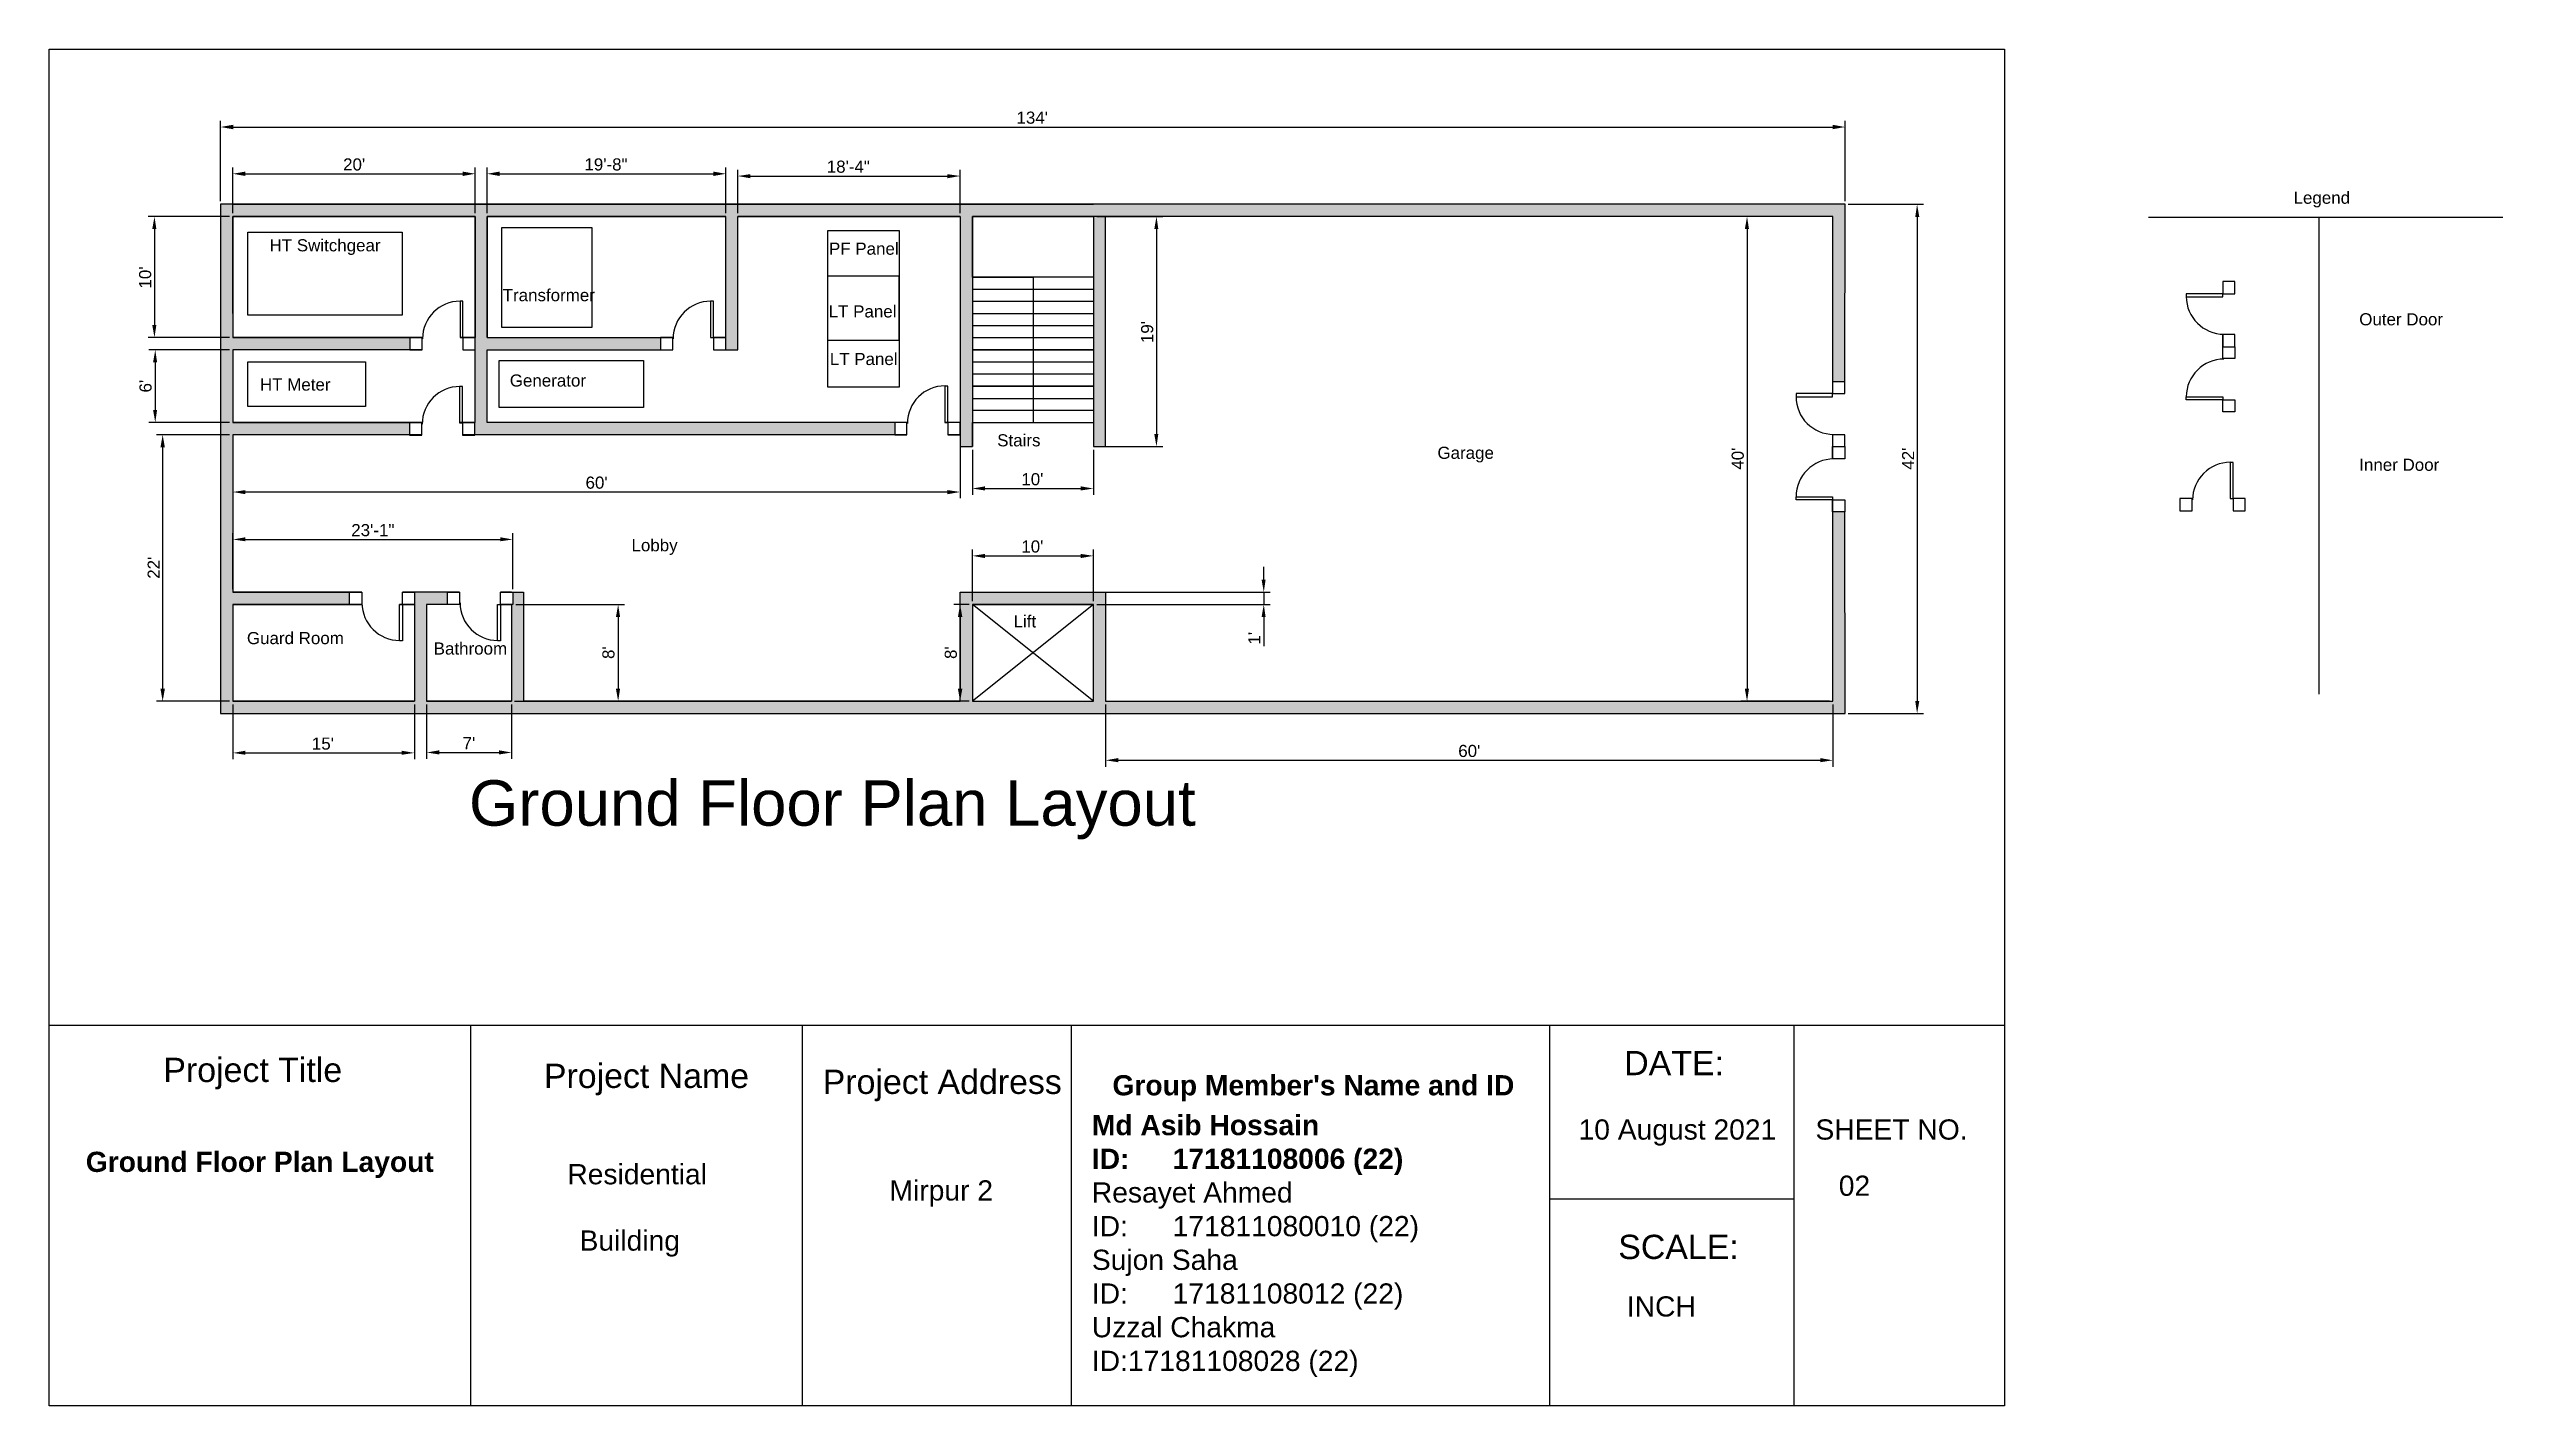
# Model space of a CAD drawing. Header units: inches. Extents: x 83 to 2512, y 240 to 1583.
import ezdxf

# ---------------------------------------------------------------- set-up
doc = ezdxf.new("R2010")
doc.units = ezdxf.units.IN
doc.header["$MEASUREMENT"] = 0
for name, color, linetype in [('PDF_0', 7, 'Continuous'), ('PDF_blocks', 1, 'Continuous'), ('PDF_Doors', 2, 'Continuous'), ('PDF_hatces', 3, 'Continuous'), ('PDF_Text', 7, 'Continuous')]:
    doc.layers.add(name, color=color, linetype=linetype)
doc.layers.add('PDF_diemnsion', color=220, linetype='Continuous', true_color=0xff00bf)
doc.styles.add('PDF Arial', font='arial.ttf')
doc.styles.add('PDF Arial Bold', font='arialbd.ttf')

msp = doc.modelspace()

# ---------------------------------------------------------------- hatches: boundary and pattern name
at = {"layer": 'PDF_hatces', "transparency": 33554559}
h = msp.add_hatch(color=256, dxfattribs=at)
h.paths.add_polyline_path([(984.4, 1045.1), (984.4, 937.1), (552.2, 937.1), (552.2, 1045.1), (541.5, 1045.1), (541.5, 1033), (540.4, 1033), (540.4, 937.1), (456.3, 937.1), (456.3, 1033), (476.9, 1033), (476.9, 1045.1), (444.2, 1045.1), (444.2, 937.1), (264.5, 937.1), (264.5, 1033), (379.9, 1033), (379.9, 1045.1), (264.5, 1045.1), (264.5, 1200.9), (439.4, 1200.9), (439.4, 1213.1), (264.5, 1213.1), (264.5, 1285.1), (439.8, 1285.1), (439.8, 1297.2), (264.5, 1297.2), (264.5, 1417), (504.4, 1417), (504.4, 1212.7), (504.1, 1212.7), (504.1, 1200.9), (919.7, 1200.9), (919.7, 1213.1), (516.2, 1213.1), (516.2, 1285.1), (687.8, 1285.1), (687.8, 1297.2), (516.2, 1297.2), (516.2, 1417), (752.5, 1417), (752.5, 1285.1), (764.2, 1285.1), (764.2, 1417), (984.4, 1417), (984.4, 1189.2), (996.5, 1189.2), (996.5, 1417), (1116.3, 1417), (1116.3, 1189.2), (1128.4, 1189.2), (1128.4, 1417), (1848.3, 1417), (1848.3, 1253.5), (1860.1, 1253.5), (1860.4, 1417), (1860.4, 1429.1), (252.3, 1429.1), (252.3, 925), (1860.4, 925), (1860.4, 937.1), (1860.1, 1124.5), (1848.3, 1124.5), (1848.3, 937.1), (1128.4, 937.1), (1128.4, 1045.1)])
h.paths.add_polyline_path([(996.5, 937.1), (996.5, 1033), (1116.3, 1033), (1116.3, 937.1)], flags=0)

# ---------------------------------------------------------------- linework, layer by layer
at = {"layer": 'PDF_0', "lineweight": 25}
for points in [[(82.6, 1582.8), (2018.1, 1582.8), (2018.1, 239.6), (82.6, 239.6)], [(752.5, 1417), (516.2, 1417)], [(516.2, 1297.2), (516.2, 1417)], [(984.4, 1417), (764.2, 1417)], [(452.2, 1297.2), (264.5, 1297.2), (272.2, 1297.2)], [(1116.3, 1285.1), (996.5, 1285.1)], [(1116.3, 1249.1), (996.5, 1249.1), (1116.3, 1249.1), (996.5, 1249.1)], [(444.2, 1033), (429.5, 1033)], [(1116.3, 937.1), (1116.3, 1033), (996.5, 1033), (996.5, 937.1)], [(540.4, 937.1), (456.3, 937.1)]]:
    msp.add_lwpolyline(points, close=True, dxfattribs=at)
for points in [[(1860.1, 1253.5), (1860.4, 1429.1), (252.3, 1429.1), (252.3, 925), (1860.4, 925), (1860.1, 1124.5)], [(264.5, 1429.1), (996.5, 1429.1), (1116.3, 1429.1)], [(264.5, 1321.1), (264.5, 1417), (504.4, 1417), (264.5, 1417), (264.5, 1297.2)], [(480.2, 1417), (408.2, 1417)], [(504.4, 1213.1), (489, 1213.1), (504.4, 1213.1), (504.4, 1417), (504.4, 1297.2), (489.4, 1297.2), (504.4, 1297.2)], [(737.4, 1297.2), (752.5, 1297.2), (752.5, 1417)], [(740.4, 1285.1), (752.5, 1285.1), (764.2, 1285.1), (764.2, 1297.2), (764.2, 1417)], [(984.4, 1417), (984.4, 1189.2), (996.5, 1189.2)], [(1848.3, 1241.7), (1848.3, 1417), (996.5, 1417), (996.5, 1189.2), (996.5, 1213.1), (1116.3, 1213.1)], [(1116.3, 1357.1), (996.5, 1357.1), (996.5, 1417), (1116.3, 1417), (1116.3, 1189.2), (1128.4, 1189.2), (1128.4, 1417)], [(996.5, 1357.1), (1056.8, 1357.1), (1056.8, 1213.1)], [(996.5, 1345), (1116.3, 1345)], [(996.5, 1333.2), (1116.3, 1333.2)], [(996.5, 1321.1), (1116.3, 1321.1)], [(516.2, 1297.2), (608.4, 1297.2), (699.9, 1297.2)], [(996.5, 1309), (1116.3, 1309)], [(996.5, 1297.2), (1116.3, 1297.2)], [(2234.5, 1275.9), (2234.5, 1300.5)], [(451.9, 1285.1), (272.2, 1285.1), (264.5, 1285.1), (264.5, 1213.1), (451.9, 1213.1), (264.5, 1213.1), (284.3, 1213.1)], [(492.3, 1285.1), (504.4, 1285.1)], [(932.2, 1213.1), (516.2, 1213.1), (516.2, 1285.1), (608.4, 1285.1), (699.9, 1285.1)], [(996.5, 1273), (1116.3, 1273)], [(996.5, 1261.2), (1116.3, 1261.2)], [(996.5, 1249.1), (1116.3, 1249.1)], [(996.5, 1236.9), (1116.3, 1236.9)], [(996.5, 1225.2), (1116.3, 1225.2)], [(451.5, 1200.9), (264.5, 1200.9), (264.5, 1045.1), (392, 1045.1), (264.5, 1045.1)], [(931.8, 1200.9), (491.9, 1200.9)], [(984.4, 1213.1), (969.3, 1213.1)], [(984.4, 1200.9), (972.2, 1200.9)], [(1848.3, 1176.7), (1848.3, 1201.3)], [(540.4, 1045.1), (552.2, 1045.1), (552.2, 1033), (552.2, 937.1), (984.4, 937.1), (552.2, 937.1), (984.4, 937.1), (984.4, 1033), (984.4, 1045.1), (996.5, 1045.1), (1116.3, 1045.1), (1128.4, 1045.1), (1128.4, 1033), (1128.4, 937.1), (1848.3, 937.1), (1848.3, 1136.6)], [(489, 1045.1), (432.4, 1045.1), (444.2, 1045.1)], [(529.4, 1045.1), (540.4, 1045.1), (529.4, 1045.1)], [(264.5, 1033), (392, 1033), (264.5, 1033), (264.5, 937.1), (444.2, 937.1), (264.5, 937.1), (444.2, 937.1), (408.2, 937.1), (264.5, 937.1)], [(444.2, 1033), (444.2, 937.1)], [(526.5, 1033), (540.4, 1033), (540.4, 937.1), (456.3, 937.1), (540.4, 937.1)], [(489, 1033), (456.3, 1033), (456.3, 937.1)], [(1116.3, 937.1), (996.5, 1033), (1116.3, 1033), (996.5, 937.1)], [(82.6, 616.6), (2018.1, 616.6)], [(499.7, 616.6), (499.7, 239.6)], [(828.2, 616.6), (828.2, 239.6)], [(1094.2, 616.6), (1094.2, 239.6)], [(1567.9, 616.6), (1567.9, 239.6)], [(1809.7, 616.6), (1809.7, 239.6)], [(1567.9, 444.7), (1809.7, 444.7)]]:
    msp.add_lwpolyline(points, dxfattribs=at)
at = {"layer": 'PDF_blocks', "lineweight": 25}
for points in [[(279.2, 1401.6), (432, 1401.6), (432, 1319.3), (279.2, 1319.3)], [(530.9, 1406), (619.8, 1406), (619.8, 1307.1), (530.9, 1307.1)], [(279.2, 1273), (395.7, 1273), (395.7, 1228.9), (279.2, 1228.9)], [(528, 1274.4), (670.9, 1274.4), (670.9, 1228.1), (528, 1228.1)]]:
    msp.add_lwpolyline(points, close=True, dxfattribs=at)
msp.add_lwpolyline([(853.5, 1294.6), (924.1, 1294.6), (924.1, 1357.9), (853.5, 1357.9), (853.5, 1403.1), (924.1, 1403.1), (924.1, 1248), (853.5, 1248), (853.5, 1403.1)], dxfattribs=at)
at = {"layer": 'PDF_diemnsion', "lineweight": 25}
for points in [[(252.3, 1432.1), (252.3, 1511.8)], [(1860.4, 1432.1), (1860.4, 1511.8)], [(264.8, 1505.6), (1848, 1505.6)], [(264.5, 1420.3), (264.5, 1465.5)], [(277, 1459.3), (491.9, 1459.3)], [(504.4, 1420.3), (504.4, 1465.5)], [(516.2, 1420.3), (516.2, 1465.5)], [(528.7, 1459.3), (740, 1459.3)], [(752.5, 1420.3), (752.5, 1465.5)], [(764.2, 1420.3), (764.2, 1463.3)], [(984.4, 1420.3), (984.4, 1463.3)], [(776.7, 1457.1), (971.9, 1457.1)], [(261.2, 1417), (180.7, 1417)], [(1119.6, 1417), (1185, 1417)], [(1845, 1417), (1757.2, 1417)], [(1863.4, 1429.1), (1938, 1429.1)], [(1931.7, 1416.6), (1931.7, 937.4)], [(186.9, 1404.5), (186.9, 1309.7)], [(1178.8, 1404.5), (1178.8, 1201.7)], [(1763.4, 1404.5), (1763.4, 949.6)], [(261.2, 1297.2), (180.7, 1297.2)], [(261.2, 1285.1), (181.4, 1285.1)], [(187.7, 1272.6), (187.7, 1225.6)], [(261.2, 1213.1), (181.4, 1213.1)], [(261.2, 1200.9), (188.8, 1200.9)], [(264.5, 1198), (264.5, 1138.1)], [(984.4, 1198), (984.4, 1138.1)], [(195, 1188.4), (195, 949.6)], [(996.5, 1185.9), (996.5, 1141.4)], [(1116.3, 1185.9), (1116.3, 1141.4)], [(1119.6, 1189.2), (1185, 1189.2)], [(277, 1144.3), (971.9, 1144.3)], [(1009, 1147.7), (1103.8, 1147.7)], [(264.5, 1048.1), (264.5, 1103.6)], [(277, 1097.3), (529.1, 1097.3)], [(541.5, 1048.1), (541.5, 1103.6)], [(996.5, 1036.3), (996.5, 1087.4)], [(1009, 1081.1), (1103.8, 1081.1)], [(1116.3, 1036.3), (1116.3, 1087.4)], [(1285, 1057.6), (1285, 1070.1)], [(1119.6, 1045.1), (1291.2, 1045.1)], [(1285, 1045.1), (1285, 1033)], [(544.5, 1033), (652.2, 1033)], [(645.9, 1020.5), (645.9, 949.6)], [(993.2, 1033), (978.1, 1033)], [(984.4, 1020.5), (984.4, 949.6)], [(1119.6, 1033), (1291.2, 1033)], [(1285, 1020.5), (1285, 991.8)], [(261.2, 937.1), (188.8, 937.1)], [(264.5, 933.8), (264.5, 879.8)], [(444.2, 933.8), (444.2, 879.8)], [(456.3, 933.8), (456.3, 880.1)], [(540.4, 933.8), (540.4, 880.1)], [(543.4, 937.1), (652.2, 937.1)], [(993.2, 937.1), (978.1, 937.1)], [(1128.4, 933.8), (1128.4, 872.4)], [(1845, 937.1), (1757.2, 937.1)], [(1848.3, 933.8), (1848.3, 872.4)], [(1863.4, 925), (1938, 925)], [(277, 886), (431.7, 886)], [(468.8, 886.4), (528, 886.4)], [(1140.9, 878.7), (1835.8, 878.7)]]:
    msp.add_lwpolyline(points, dxfattribs=at)
at = {"layer": 'PDF_diemnsion', "transparency": 33554559}
for points in [[(264.8, 1507.8), (264.8, 1503.4), (252.3, 1505.6)], [(1848, 1507.8), (1848, 1503.4), (1860.4, 1505.6)], [(277, 1461.5), (277, 1457.1), (264.5, 1459.3)], [(491.9, 1461.5), (491.9, 1457.1), (504.4, 1459.3)], [(528.7, 1461.5), (528.7, 1457.1), (516.2, 1459.3)], [(740, 1461.5), (740, 1457.1), (752.5, 1459.3)], [(776.7, 1458.9), (776.7, 1454.9), (764.2, 1457.1)], [(971.9, 1458.9), (971.9, 1454.9), (984.4, 1457.1)], [(184.7, 1404.5), (188.8, 1404.5), (186.9, 1417)], [(1176.6, 1404.5), (1180.6, 1404.5), (1178.8, 1417)], [(1761.2, 1404.5), (1765.3, 1404.5), (1763.4, 1417)], [(1929.9, 1416.6), (1933.9, 1416.6), (1931.7, 1429.1)], [(184.7, 1309.7), (188.8, 1309.7), (186.9, 1297.2)], [(185.5, 1272.6), (189.5, 1272.6), (187.7, 1285.1)], [(185.5, 1225.6), (189.5, 1225.6), (187.7, 1213.1)], [(192.8, 1188.4), (197.2, 1188.4), (195, 1200.9)], [(1176.6, 1201.7), (1180.6, 1201.7), (1178.8, 1189.2)], [(277, 1146.2), (277, 1142.1), (264.5, 1144.3)], [(971.9, 1146.2), (971.9, 1142.1), (984.4, 1144.3)], [(1009, 1149.9), (1009, 1145.8), (996.5, 1147.7)], [(1103.8, 1149.9), (1103.8, 1145.8), (1116.3, 1147.7)], [(277, 1099.5), (277, 1095.5), (264.5, 1097.3)], [(529.1, 1099.5), (529.1, 1095.5), (541.5, 1097.3)], [(1009, 1083), (1009, 1078.9), (996.5, 1081.1)], [(1103.8, 1083), (1103.8, 1078.9), (1116.3, 1081.1)], [(1282.8, 1057.6), (1286.8, 1057.6), (1285, 1045.1)], [(643.7, 1020.5), (647.8, 1020.5), (645.9, 1033)], [(982.2, 1020.5), (986.6, 1020.5), (984.4, 1033)], [(1282.8, 1020.5), (1286.8, 1020.5), (1285, 1033)], [(192.8, 949.6), (197.2, 949.6), (195, 937.1)], [(643.7, 949.6), (647.8, 949.6), (645.9, 937.1)], [(982.2, 949.6), (986.6, 949.6), (984.4, 937.1)], [(1761.2, 949.6), (1765.3, 949.6), (1763.4, 937.1)], [(1929.9, 937.4), (1933.9, 937.4), (1931.7, 925)], [(277, 888.2), (277, 884.2), (264.5, 886)], [(431.7, 888.2), (431.7, 884.2), (444.2, 886)], [(468.8, 888.6), (468.8, 884.5), (456.3, 886.4)], [(528, 888.6), (528, 884.5), (540.4, 886.4)], [(1140.9, 880.9), (1140.9, 876.8), (1128.4, 878.7)], [(1835.8, 880.9), (1835.8, 876.8), (1848.3, 878.7)]]:
    msp.add_solid(points, dxfattribs=at)
at = {"layer": 'PDF_Doors', "lineweight": 25}
for points in [[(279.2, 1401.6), (432, 1401.6), (432, 1319.3), (279.2, 1319.3)], [(2234.2, 1337.6), (2234.2, 1340.6), (2198.2, 1340.6), (2198.2, 1337.6)], [(2246.3, 1340.6), (2246.3, 1352.7), (2234.2, 1352.7), (2234.2, 1340.6)], [(489.4, 1297.2), (492.3, 1297.2), (492.3, 1333.2), (489.4, 1333.2)], [(737.4, 1297.2), (740.4, 1297.2), (740.4, 1333.2), (737.4, 1333.2)], [(439.8, 1285.1), (451.9, 1285.1), (451.9, 1297.2), (439.8, 1297.2)], [(492.3, 1285.1), (504.4, 1285.1), (504.4, 1297.2), (492.3, 1297.2)], [(687.8, 1285.1), (699.9, 1285.1), (699.9, 1297.2), (687.8, 1297.2)], [(740.4, 1285.1), (752.5, 1285.1), (752.5, 1297.2), (740.4, 1297.2)], [(2246.3, 1288), (2246.3, 1300.2), (2234.2, 1300.2), (2234.2, 1288)], [(2246.3, 1288), (2246.3, 1276.3), (2234.2, 1276.3), (2234.2, 1288)], [(489, 1212.7), (491.9, 1212.7), (491.9, 1248.7), (489, 1248.7)], [(969.3, 1213.1), (972.2, 1213.1), (972.2, 1249.1), (969.3, 1249.1)], [(1848, 1238.4), (1848, 1241.7), (1811.9, 1241.7), (1811.9, 1238.4)], [(1860.1, 1241.7), (1860.1, 1253.5), (1848, 1253.5), (1848, 1241.7)], [(2234.2, 1238.4), (2234.2, 1235.5), (2198.2, 1235.5), (2198.2, 1238.4)], [(2246.3, 1235.5), (2246.3, 1223.7), (2234.2, 1223.7), (2234.2, 1235.5)], [(439.4, 1200.6), (451.5, 1200.6), (451.5, 1212.7), (439.4, 1212.7)], [(491.9, 1200.6), (504.1, 1200.6), (504.1, 1212.7), (491.9, 1212.7)], [(919.7, 1200.9), (931.8, 1200.9), (931.8, 1213.1), (919.7, 1213.1)], [(972.2, 1200.9), (984.4, 1200.9), (984.4, 1213.1), (972.2, 1213.1)], [(1860.1, 1189.2), (1860.1, 1200.9), (1848, 1200.9), (1848, 1189.2)], [(1860.1, 1189.2), (1860.1, 1177), (1848, 1177), (1848, 1189.2)], [(2241.5, 1137.7), (2244.5, 1137.7), (2244.5, 1173.4), (2241.5, 1173.4)], [(1848, 1139.6), (1848, 1136.6), (1811.9, 1136.6), (1811.9, 1139.6)], [(1860.1, 1136.6), (1860.1, 1124.5), (1848, 1124.5), (1848, 1136.6)], [(2191.9, 1125.6), (2204, 1125.6), (2204, 1137.7), (2191.9, 1137.7)], [(2244.5, 1125.6), (2256.6, 1125.6), (2256.6, 1137.7), (2244.5, 1137.7)], [(379.9, 1045.1), (392, 1045.1), (392, 1033), (379.9, 1033)], [(432.4, 1045.1), (444.2, 1045.1), (444.2, 1033), (432.4, 1033)], [(476.9, 1045.1), (489, 1045.1), (489, 1033), (476.9, 1033)], [(529.4, 1045.1), (541.5, 1045.1), (541.5, 1033), (529.4, 1033)], [(429.5, 1033), (432.4, 1033), (432.4, 997), (429.5, 997)], [(526.5, 1033), (529.4, 1033), (529.4, 997), (526.5, 997)]]:
    msp.add_lwpolyline(points, close=True, dxfattribs=at)
for centre, start, end in [((2235.5, 1337.8), 180, 270), ((489.5, 1295.9), 90, 180), ((737.6, 1295.9), 90, 180), ((2235.5, 1238.6), 90, 180), ((489.2, 1211.4), 90, 180), ((969.5, 1212.1), 90, 180), ((1849.2, 1238.6), 180, 270), ((1849.2, 1139.7), 90, 180), ((2241.7, 1136.4), 89.9999, 180.0001), ((429.6, 1034.6), 180, 270), ((526.7, 1034.6), 180, 270)]:
    msp.add_arc(centre, 37.3, start, end, dxfattribs=at)
at = {"layer": 'PDF_hatces', "lineweight": 25}
for points in [[(2160.7, 1416.3), (2511.6, 1416.3)], [(2329.4, 1416.3), (2329.4, 944.1)]]:
    msp.add_lwpolyline(points, dxfattribs=at)

# ---------------------------------------------------------------- texts
at = {"layer": 'PDF_Text', "color": 220, "true_color": 0xff00bf, "char_height": 12, "attachment_point": 7, "style": 'PDF Arial'}
for s, insert in [("134'", (1040.2, 1508.7)), ("20'", (373.6, 1462.4)), ('19\'-8"', (612.5, 1462.4)), ('18\'-4"', (852.4, 1460.2)), ("60'", (613.6, 1147.4)), ("10'", (1045, 1150.8)), ('23\'-1"', (381.7, 1100.4)), ("10'", (1045, 1084.2)), ("15'", (342.7, 889.1)), ("7'", (491.9, 889.7)), ("60'", (1477.5, 881.8))]:
    msp.add_mtext(s, dxfattribs=dict(at, insert=insert))
at = {"layer": 'PDF_Text', "color": 4, "attachment_point": 7, "style": 'PDF Arial'}
for s, insert, char_height in [('Legend', (2304.4, 1426), 12), ('HT Switchgear', (300.8, 1378.9), 11.999), ('PF Panel', (854.6, 1379), 12), ('Transformer', (531.6, 1333), 11.999), ('LT Panel', (854.3, 1316.9), 12), ('Outer Door', (2369.4, 1309.1), 12), ('LT Panel', (855.4, 1269.8), 12), ('HT Meter', (291.3, 1244.5), 12), ('Generator', (538.6, 1248.5), 12), ('Stairs', (1021.1, 1189.3), 12), ('Garage', (1456.9, 1173.5), 12), ('Inner Door', (2369.4, 1165.1), 12), ('Lobby', (659.1, 1082), 12), ('Lift', (1037.3, 1010.1), 12), ('Guard Room', (278.4, 993.5), 12), ('Bathroom', (463.3, 983.2), 12)]:
    msp.add_mtext(s, dxfattribs=dict(at, insert=insert, char_height=char_height))
at = {"layer": 'PDF_Text', "color": 220, "true_color": 0xff00bf, "char_height": 12, "attachment_point": 7, "rotation": 90, "style": 'PDF Arial'}
for s, insert in [("10'", (183.8, 1345.7)), ("19'", (1175.7, 1291.7)), ("6'", (184.2, 1242.8)), ("40'", (1760.3, 1166.4)), ("42'", (1928.8, 1166.4)), ("22'", (192.1, 1058.4)), ("1'", (1281.7, 993.3)), ("8'", (642.4, 979)), ("8'", (981.3, 979))]:
    msp.add_mtext(s, dxfattribs=dict(at, insert=insert))
at = {"layer": 'PDF_Text', "attachment_point": 7}
for s, insert, char_height, style in [('Ground Floor Plan Layout', (498.2, 800.4), 44.973, 'PDF Arial'), ('Project Title', (195.7, 553), 23.999, 'PDF Arial'), ('DATE:', (1641.8, 567), 24, 'PDF Arial'), ('Project Name', (572.4, 547.1), 23.999, 'PDF Arial'), ('Project Address', (848.4, 541.2), 23.999, 'PDF Arial'), ("Group Member's Name and ID", (1135.2, 541), 19.999, 'PDF Arial Bold'), ('{\\fArial|b1|i0|c0|p34;Md Asib Hossain\\PID:^I17181108006 (22)}\\PResayet Ahmed\\PID:^I171811080010 (22)\\PSujon Saha\\PID:^I17181108012 (22)\\PUzzal Chakma\\PID:17181108028 (22)', (1114.8, 268.2), 19.999, 'PDF Arial'), ('10 August 2021     SHEET NO.', (1596.6, 497.2), 19.999, 'PDF Arial'), ('Ground Floor Plan Layout', (118.9, 465.2), 19.999, 'PDF Arial Bold'), ('Residential', (595.6, 458.7), 19.999, 'PDF Arial'), ('Mirpur 2', (914.5, 436.9), 20, 'PDF Arial'), ('02', (1854.2, 447.3), 20, 'PDF Arial'), ('Building', (607.7, 387.3), 20, 'PDF Arial'), ('SCALE:', (1635.9, 384.7), 24, 'PDF Arial'), ('INCH', (1644.4, 327.8), 20, 'PDF Arial')]:
    msp.add_mtext(s, dxfattribs=dict(at, insert=insert, char_height=char_height, style=style))

doc.saveas('drawing.dxf')
